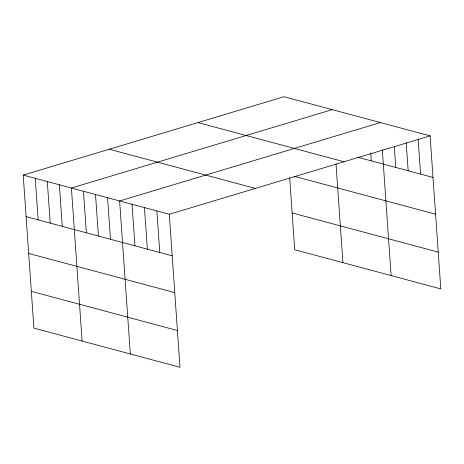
<?xml version="1.0" encoding="UTF-8"?>
<svg xmlns="http://www.w3.org/2000/svg" width="464" height="464" viewBox="0 0 464 464"><rect width="100%" height="100%" fill="white"/><g stroke="black" fill="none" stroke-linecap="round" stroke-linejoin="round"><path stroke-width="0.7" d="M23.2 175.102L169.29 214.275L179.991 367.291L33.901 328.118L23.2 175.102L284.009 96.709L430.099 135.882L440.8 288.898L294.71 249.725L289.681 177.845M332.218 109.632L71.41 188.03L82.111 341.046M380.428 122.56L119.619 200.958L130.32 353.974M169.29 214.275L430.099 135.882M357.889 157.29L433.005 177.428M197.942 122.577L344.033 161.75M294.17 176.297L435.58 214.211M109.266 149.234L255.357 188.407M292.134 212.935L438.231 252.114M26.106 216.653L172.196 255.826M28.675 253.437L174.771 292.61M31.326 291.334L177.422 330.507M418.134 138.997L420.587 174.099M406.215 142.831L408.169 170.769M394.301 146.665L395.751 167.44M382.33 149.785L391.129 275.575M370.73 152.998L371.281 160.88M336.011 163.914L342.919 262.647M156.873 210.946L159.778 252.497M144.455 207.617L147.361 249.168M132.037 204.288L134.943 245.839M107.567 197.728L110.473 239.279M95.514 194.497L98.42 236.043M83.462 191.267L86.368 232.812M59.357 184.8L62.263 226.351M47.305 181.569L50.211 223.12M35.252 178.338L38.158 219.884"/></g></svg>
